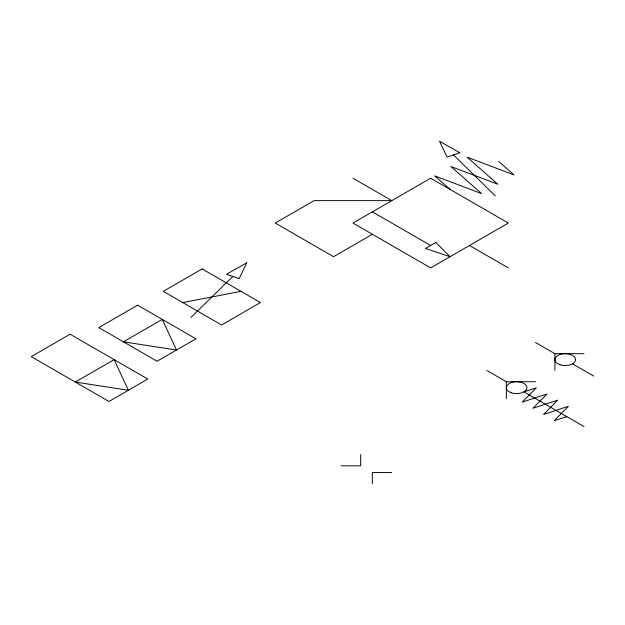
<?xml version="1.0" encoding="UTF-8"?>
<svg xmlns="http://www.w3.org/2000/svg" width="625" height="625" viewBox="0 0 625 625"><rect width="100%" height="100%" fill="white"/><g stroke="black" fill="none" stroke-linecap="round" stroke-linejoin="round"><path stroke-width="0.94" d="M190.945 317.445L232.797 276.469M372.383 234.266L333.539 256.695L275.266 223.055L314.117 200.625L391.805 200.625L352.961 178.203M566.906 416.688L554.281 420.609L568.359 406.313L543.594 414.445L557.68 400.148L532.914 408.273L546.992 393.977L522.234 402.109L536.312 387.812L523.93 391.875L584.039 426.578M182.742 302.562L241.008 291.352M535.484 342.477L554.906 353.688L584.039 353.688M486.922 370.508L506.344 381.719L535.484 381.719M341.25 465.828L360.672 465.828L360.672 454.609M391.75 472.555L372.328 472.555L372.328 483.766M469.5 245.484L508.344 267.906M372.383 211.844L430.648 245.484M572.492 363.844L593.75 376.117M498.633 161.383L514.047 174.906L467.102 157.156L497.844 184.258L450.898 166.508L481.648 193.609L434.703 175.859L450.078 189.414M453.445 154.891L495.297 195.875M554.906 353.688L554.906 370.508M506.344 381.719L506.344 398.547M246.75 262.805L239.141 278.625L226.461 274.305L246.75 262.805M70.094 334.203L31.25 356.633L108.945 401.484L147.789 379.055L70.094 334.203M137.648 305.172L98.805 327.602L157.07 361.242L195.922 338.812L137.648 305.172M202.164 268.922L163.32 291.352L221.586 324.992L260.43 302.562L202.164 268.922M162.281 319.391L123.43 341.82L176.5 350.023L162.281 319.391M114.148 359.633L75.297 382.062L128.367 390.273L114.148 359.633M430.648 178.203L352.961 223.055L430.648 267.906L508.344 223.055L430.648 178.203M435.859 242.477L425.445 248.484L450.078 256.695L435.859 242.477M459.789 152.734L447.109 157.055L439.5 141.234L459.789 152.734M511.5 392.82A10.297 5.945 0 0 0 526.945 387.672A10.297 5.945 0 0 0 511.5 382.516A10.297 5.945 0 0 0 511.5 392.82M560.055 364.789A10.297 5.945 0 0 0 575.508 359.633A10.297 5.945 0 0 0 560.055 354.484A10.297 5.945 0 0 0 560.055 364.789"/></g></svg>
